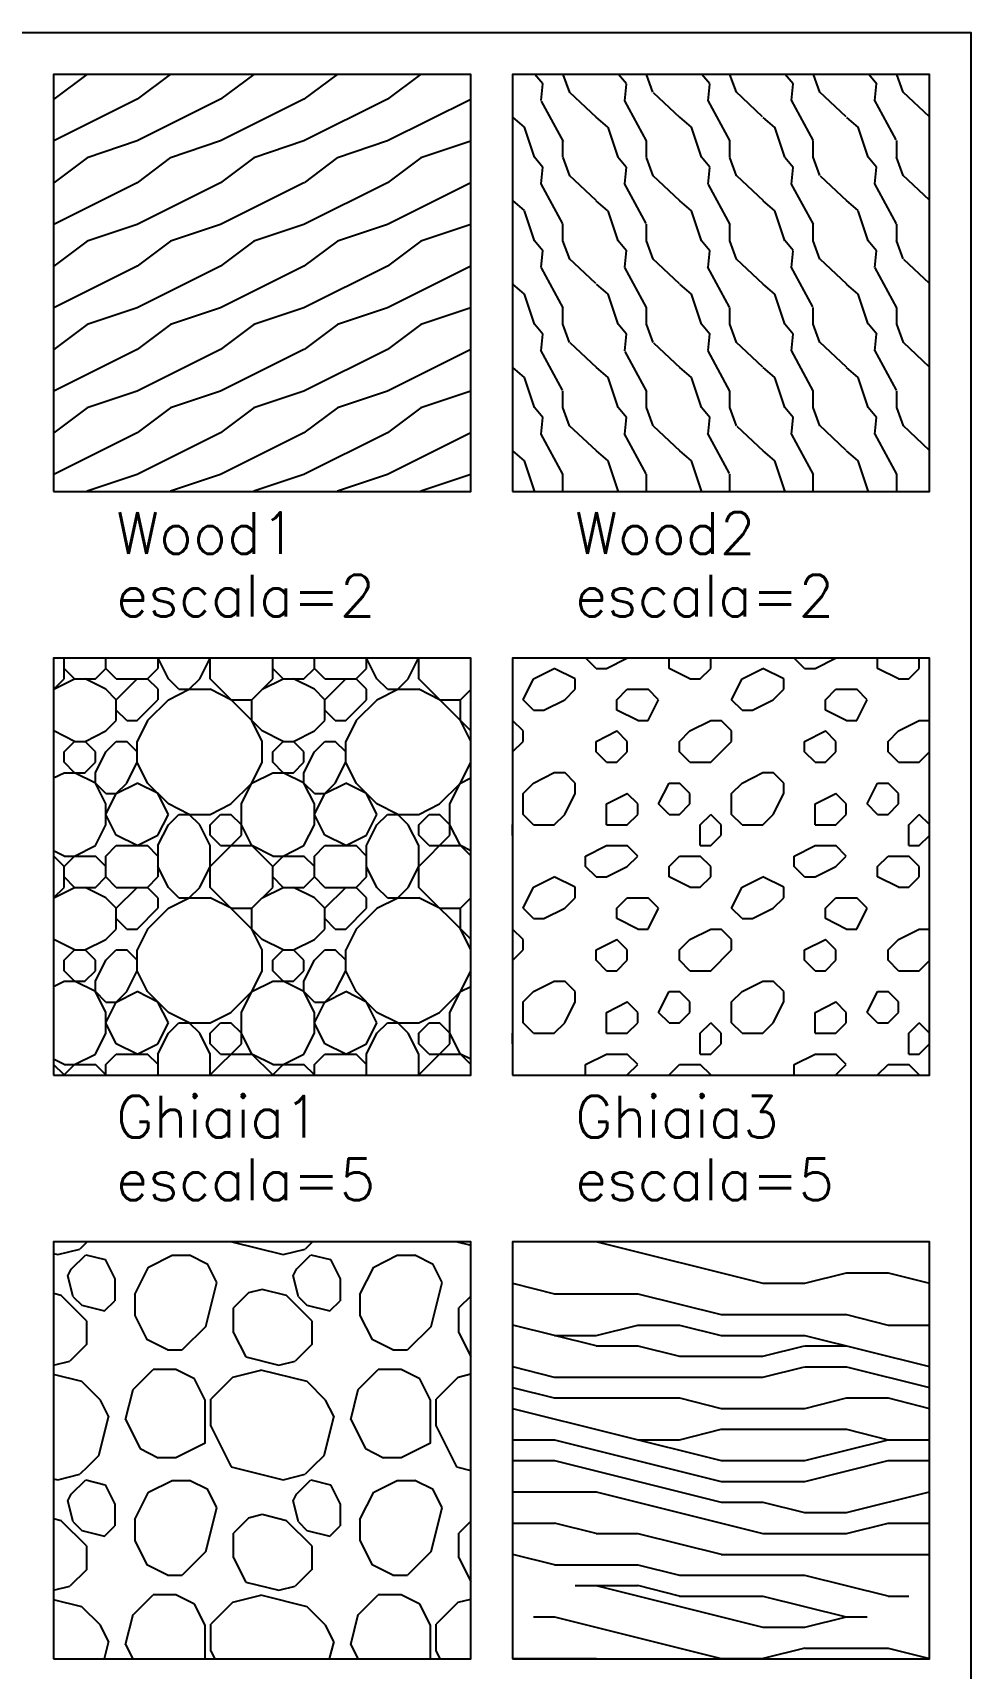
# Model space of a CAD drawing. Header units: inches. Extents: x -1 to 462, y -162 to 137.
# Drawn here: x 318.5 to 341, y -60.23 to -21 of the extents above; entities that cross this region are included whole.
import ezdxf

# ---------------------------------------------------------------- set-up
doc = ezdxf.new("R2010")
doc.units = ezdxf.units.IN
doc.header["$MEASUREMENT"] = 0
doc.layers.add('FORMATO', color=7, linetype='Continuous', plot=False)
for name, color, linetype in [('HATCH', 7, 'Continuous'), ('RECTANGLE', 7, 'Continuous'), ('TEXT', 5, 'Continuous')]:
    doc.layers.add(name, color=color, linetype=linetype)
doc.styles.add('nr', font='simplex.shx')

msp = doc.modelspace()

# ---------------------------------------------------------------- hatches: boundary and pattern name
at = {"layer": 'HATCH'}
h = msp.add_hatch(dxfattribs=at)
h.set_pattern_fill('WOOD1', color=256, scale=2, style=0, pattern_type=2)
h.set_pattern_definition([(216.87, (319.8, -30), (6, 4), [1, -9]), (206.565, (321, -30.6), (-2, -2), [2.23607, -2.23607]), (198.435, (321, -31.6), (-4, -1.999997), [1.26491, -5.05964])])
h.paths.add_polyline_path([(319, -32), (329, -32), (329, -22), (319, -22)])
h = msp.add_hatch(dxfattribs=at)
h.set_pattern_fill('WOOD2', color=256, scale=2, style=0, pattern_type=2)
h.set_pattern_definition([(108.435, (330.52, -32), (-1.999997, 4), [0.75895, -5.5656]), (139.3987, (330.28, -31.28), (-11.999998, 10.000001), [0.36878, -18.07031]), (136.8476, (332, -31.04), (-29.9999951, 28.0000057), [0.87727, -42.986156]), (109.9831, (331.36, -30.44), (-5.999999, 16.0000013), [0.46819, -22.94121]), (90, (331.2, -32), (-2, 2), [0.4, -1.6]), (118.4429, (331.2, -31.6), (13.99998768, -26.00000753), [1.09179, -53.49759]), (84.2894, (330.68, -30.64), (-2.0000026, -17.999999), [0.402, -19.69776]), (129.8056, (330.72, -30.24), (8.000005, -9.999996), [0.31241, -15.30809])])
h.paths.add_polyline_path([(330, -32), (340, -32), (340, -22), (330, -22)])
h = msp.add_hatch(dxfattribs=at)
h.set_pattern_fill('GHIAIA1', color=256, scale=5, style=0, pattern_type=2)
h.set_pattern_definition([(0, (-480.5, -158), (0, 5), [0.25, -0.75, 0.25, -3.75]), (0, (-479.25, -157.5), (0, 5), [0.25, -4.75]), (0, (-481.75, -157), (0, 5), [0.5, -4.5]), (0, (-483, -156.75), (0, 5), [0.75, -4.25]), (0, (-480.5, -156.5), (0, 5), [0.5, -0.5, 0.75, -3.25]), (0, (-480.75, -155.75), (0, 5), [0.75, -4.25]), (0, (-482, -155.5), (0, 5), [0.75, -1.75, 0.75, -1.75]), (0, (-483, -154.75), (0, 5), [0.75, -0.25, 0.25, -3.75]), (0, (-479.75, -154.25), (0, 5), [0.25, -4.75]), (0, (-480.75, -153.75), (0, 5), [0.5, -4.5]), (90, (-484, -153.5), (-5, 3e-16), [0.5, -4.5]), (90, (-483.5, -157), (-5, 3e-16), [0.25, -0.5, 0.75, -3.5]), (90, (-482.25, -156.5), (-5, 3e-16), [1, -0.25, 0.25, -3.5]), (90, (-481.5, -155.25), (-5, 3e-16), [0.75, -4.25]), (90, (-481.25, -157.5), (-5, 3e-16), [0.5, -4.5]), (90, (-481, -153.5), (-5, 3e-16), [0.5, -4.5]), (90, (-480.75, -156.5), (-5, 3e-16), [0.5, -2.5, 0.25, -1.75]), (90, (-480, -154), (-5, 3e-16), [0.25, -0.25, 0.25, -4.25]), (90, (-479.75, -156.25), (-5, 3e-16), [0.5, -0.75, 0.5, -3.25]), (90, (-479.5, -157.5), (-5, 3e-16), [0.5, -4.5]), (45, (-483.75, -157.5), (6e-16, 5), [0.707105, -1.414214, 1.06066, -3.88909]), (45, (-484, -157.5), (6e-16, 5), [0.707107, -6.36396]), (45, (-481.25, -157), (6e-16, 5), [0.707107, -6.36396]), (45, (-481.75, -154.5), (6e-16, 5), [0.707107, -6.36396]), (45, (-479.5, -157), (6e-16, 5), [0.707107, -6.36396]), (45, (-483.75, -156.5), (6e-16, 5), [0.353553, -6.717514]), (45, (-483.25, -155), (6e-16, 5), [0.353553, -6.717514]), (45, (-482.75, -156.75), (6e-16, 5), [0.353553, -6.717514]), (45, (-482.25, -155), (6e-16, 5), [0.353553, -6.717514]), (45, (-480.75, -156), (6e-16, 5), [0.353553, -6.717514]), (45, (-480.75, -153.25), (6e-16, 5), [0.353553, -6.717514]), (45, (-480.25, -153.75), (6e-16, 5), [0.353553, -6.717514]), (45, (-480, -156.5), (6e-16, 5), [0.353553, -6.717514]), (45, (-479.75, -157.75), (6e-16, 5), [0.353553, -6.717514]), (45, (-479.75, -155.75), (6e-16, 5), [0.353553, -6.717514]), (45, (-479.75, -153.25), (6e-16, 5), [0.353553, -6.717514]), (45, (-479.5, -154.25), (6e-16, 5), [0.353553, -6.717514]), (135, (-480.5, -153.75), (-5, 6e-16), [0.353553, -6.717514]), (135, (-480, -153.25), (-5, 6e-16), [0.353553, -6.717514]), (135, (-479.75, -154.25), (-5, 6e-16), [0.353553, -6.717514]), (135, (-479, -153.25), (-5, 6e-16), [0.353553, -6.717514]), (135, (-481.5, -155), (-5, 6e-16), [0.353553, -6.717514]), (135, (-482, -155.5), (-5, 6e-16), [0.353553, -6.717514]), (135, (-483.5, -156.75), (-5, 6e-16), [0.353553, -6.717514]), (135, (-483, -156.75), (-5, 6e-16), [0.353553, -6.717514]), (135, (-482.5, -155), (-5, 6e-16), [0.353553, -6.717514]), (135, (-483.5, -155.75), (-5, 6e-16), [0.353553, -6.717514]), (135, (-480.5, -156.5), (-5, 6e-16), [0.353553, -6.717514]), (135, (-479.75, -156), (-5, 6e-16), [0.353553, -6.717514]), (135, (-479.5, -157), (-5, 6e-16), [0.353553, -6.717514]), (135, (-479.5, -156.5), (-5, 6e-16), [0.353553, -6.717514]), (135, (-479.25, -157.5), (-5, 6e-16), [0.353553, -6.717514]), (135, (-483.25, -154.5), (-5, 6e-16), [0.707107, -6.36396]), (135, (-480.75, -156), (-5, 6e-16), [0.707107, -6.36396]), (135, (-481, -157.75), (-5, 6e-16), [1.767767, -5.3033]), (26.56505, (-484, -155.5), (5, 2e-09), [0.559, -10.62134]), (26.56505, (-483.25, -157), (5, 2e-09), [0.559, -10.62134]), (26.56505, (-482.25, -154.75), (5, 2e-09), [0.559, -10.62134]), (26.56505, (-480.25, -158), (5, 2e-09), [0.559, -10.62134]), (26.56505, (-481, -156.75), (5, 2e-09), [0.559, -10.62134]), (26.56505, (-480.5, -155.75), (5, 2e-09), [0.559, -10.62134]), (26.56505, (-481.25, -154), (5, 2e-09), [0.559, -10.62134]), (26.56505, (-479.5, -154.25), (5, 2e-09), [0.559, -10.62134]), (63.43495, (-483.5, -155.5), (2e-09, 5), [0.559, -10.62134]), (63.43495, (-483.5, -155.25), (2e-09, 5), [0.559, -10.62134]), (63.43495, (-481.5, -154.5), (2e-09, 5), [1.118, -10.06234]), (63.43495, (-479.75, -154.75), (2e-09, 5), [0.559, -10.62134]), (63.43495, (-480, -155.5), (2e-09, 5), [0.559, -10.62134]), (63.43495, (-482.5, -156.5), (2e-09, 5), [0.559, -10.62134]), (63.43495, (-480, -153.75), (2e-09, 5), [0.559, -10.62134]), (63.43495, (-479.25, -154), (2e-09, 5), [0.559, -10.62134]), (116.56505, (-483.75, -154), (-2e-09, 5), [0.559, -10.62134]), (116.56505, (-481, -158), (-2e-09, 5), [0.559, -10.62134]), (116.56505, (-483.25, -154.75), (-2e-09, 5), [0.559, -10.62134]), (116.56505, (-479.5, -155.25), (-2e-09, 5), [0.559, -10.62134]), (116.56505, (-481.25, -155.5), (-2e-09, 5), [0.559, -10.62134]), (116.56505, (-479.75, -154.5), (-2e-09, 5), [0.559, -10.62134]), (116.56505, (-482.25, -155.5), (-2e-09, 5), [0.559, -10.62134]), (116.56505, (-483.25, -156.5), (-2e-09, 5), [0.559, -10.62134]), (153.43495, (-483.5, -154.25), (-5, 2e-09), [0.559, -10.62134]), (153.43495, (-481.75, -157), (-5, 2e-09), [0.559, -10.62134]), (153.43495, (-482.75, -154.75), (-5, 2e-09), [0.559, -10.62134]), (153.43495, (-479.75, -156.75), (-5, 2e-09), [0.559, -10.62134]), (153.43495, (-480.5, -158), (-5, 2e-09), [0.559, -10.62134]), (153.43495, (-480, -154), (-5, 2e-09), [0.559, -10.62134]), (153.43495, (-480.75, -155.75), (-5, 2e-09), [0.559, -10.62134]), (153.43495, (-483.5, -154.25), (-5, 2e-09), [0.559, -10.62134]), (153.43495, (-479, -155.5), (-5, 2e-09), [0.559, -10.62134]), (243.43495, (-483.75, -157.5), (-2e-09, -5), [0.559, -10.62134])])
h.paths.add_polyline_path([(319, -46), (329, -46), (329, -36), (319, -36)])
h = msp.add_hatch(dxfattribs=at)
h.set_pattern_fill('GHIAIA3', color=256, scale=5, style=0, pattern_type=2)
h.set_pattern_definition([(0, (-482, -157.5), (5, 5), [0.25, -1.5, 0.25, -3]), (0, (-479.5, -157.25), (5, 5), [0.25, -4.75]), (0, (-482.25, -156.75), (5, 5), [0.5, -4.5]), (0, (-480.75, -156.5), (5, 5), [0.25, -4.75]), (0, (-483, -156.25), (5, 5), [0.25, -4.75]), (0, (-481, -155.75), (5, 5), [0.5, -4.5]), (0, (-482.75, -155.5), (5, 5), [0.5, -1.75, 0.25, -2.5]), (0, (-482.75, -155), (5, 5), [0.5, -2.75, 0.5, -1.25]), (0, (-481.25, -154.75), (5, 5), [0.25, -4.75]), (0, (-481.25, -154), (5, 5), [0.25, -4.75]), (0, (-484, -153.75), (5, 5), [0.25, -4.75]), (0, (-482.75, -153.5), (5, 5), [0.25, -1.75, 0.5, -2.5]), (90, (-483.5, -156.75), (-5, 5), [0.25, -2.25, 0.25, -2.25]), (90, (-483.25, -156), (-5, 5), [0.25, -4.75]), (90, (-483, -153.25), (-5, 5), [0.25, -4.75]), (90, (-482.75, -155), (-5, 5), [0.5, -4.5]), (90, (-482.5, -157.25), (-5, 5), [0.25, -4.75]), (90, (-482.25, -153.25), (-5, 5), [0.25, -4.75]), (90, (-482, -154.75), (-5, 5), [0.25, -4.75]), (90, (-481.25, -156.25), (-5, 5), [0.25, -4.75]), (90, (-481, -153.25), (-5, 5), [0.25, -4.75]), (90, (-480.75, -154.5), (-5, 5), [0.25, -4.75]), (90, (-480.5, -155.5), (-5, 5), [0.5, -4.5]), (90, (-480.25, -156.25), (-5, 5), [0.25, -4.75]), (90, (-480, -155.25), (-5, 5), [0.25, -4.75]), (90, (-479.75, -158), (-5, 5), [0.25, -3, 0.5, -1.25]), (45, (-484, -155), (3e-16, 5), [0.3535, -1.76775, 0.3535, -2.47485, 0.3535, -1.767968]), (45, (-482.5, -157), (3e-16, 5), [0.3535, -2.47485, 0.3535, -0.707, 0.3535, -2.828718]), (45, (-483.75, -157), (6e-16, 5), [0.353553, -4.596195, 0.707105, -1.414215]), (45, (-482.25, -156), (6e-16, 5), [0.353553, -1.414214, 0.353553, -4.949748]), (45, (-482.25, -155), (6e-16, 5), [0.353553, -6.717514]), (45, (-481.25, -156), (6e-16, 5), [0.353553, -6.717514]), (45, (-480.25, -155.5), (6e-16, 5), [0.353553, -6.717514]), (45, (-481, -158), (6e-16, 5), [0.353553, -6.717514]), (135, (-482.25, -158), (-5, 6e-16), [0.353553, -6.717514]), (135, (-479.75, -157.75), (-5, 6e-16), [0.353553, -4.949747, 0.353553, -1.414214]), (135, (-481.25, -154.75), (-5, 6e-16), [0.353553, -6.717514]), (135, (-482.75, -153.5), (-5, 6e-16), [0.353553, -6.717514]), (135, (-479.5, -157.25), (-5, 6e-16), [0.353553, -6.717514]), (135, (-481.5, -157), (-5, 6e-16), [0.353553, -6.717514]), (135, (-482, -154.5), (-5, 6e-16), [0.353553, -6.717514]), (135, (-479.5, -155), (-5, 6e-16), [0.353553, -6.717514]), (135, (-480.25, -156), (-5, 6e-16), [0.353553, -6.717514]), (135, (-482, -155.75), (-5, 6e-16), [0.353553, -6.717514]), (135, (-483, -156.25), (-5, 6e-16), [0.35355, -3.535534, 0.35355, -2.828434]), (135, (-480, -155), (-5, 6e-16), [0.353553, -0.707107, 0.353553, -5.656855]), (26.56505, (-480.75, -157.75), (5, 2e-09), [0.559, -2.795, 0.559, -7.26734]), (26.56505, (-479.5, -156.5), (5, 2e-09), [0.559, -5.031, 0.559, -5.03134]), (26.56505, (-479.25, -157.25), (5, 2e-09), [0.559017, -10.621323]), (26.56505, (-483.25, -155.75), (5, 2e-09), [0.559017, -10.621323]), (26.56505, (-482.75, -154.5), (5, 2e-09), [0.559017, -10.621323]), (26.56505, (-483, -158), (5, 2e-09), [0.559017, -10.621323]), (63.43495, (-481.5, -154.5), (3e-10, 5), [0.559017, -10.621323]), (63.43495, (-481.75, -157.5), (3e-10, 5), [0.559017, -10.621323]), (63.43495, (-479.75, -157), (3e-10, 5), [0.559017, -10.621323]), (63.43495, (-483.75, -154.75), (3e-10, 5), [0.559017, -10.621323]), (153.43495, (-480.75, -156.5), (-5, 3e-10), [0.559017, -10.621323]), (153.43495, (-482, -157.5), (-5, 3e-10), [0.559017, -10.621323]), (153.43495, (-483.5, -156.5), (-5, 3e-10), [0.559017, -10.621323])])
h.paths.add_polyline_path([(330, -46), (340, -46), (340, -36), (330, -36)])
h = msp.add_hatch(dxfattribs=at)
h.set_pattern_fill('VESPAIO1', color=256, scale=0.5, style=0, pattern_type=2)
h.set_pattern_definition([(116.56505, (-481.6894, -153.579), (-2e-08, 5.4), [0.487555, -11.587212]), (153.43495, (-482.8698, -155.1957), (-5.4, 2e-08), [0.558153, -11.516614]), (63.43495, (-483.6582, -153.865), (2e-08, 5.4), [0.734282, -11.340485]), (75.96376, (-481.952, -154.6295), (-2e-08, 5.4), [1.082783, -21.181987]), (296.56505, (-478.9687, -153.0286), (-2e-08, 5.4), [0.518068, -11.5567]), (345.96376, (-479.4341, -152.9123), (-5.4, -2e-08), [0.47979, -21.78498]), (63.43495, (-479.8586, -153.4163), (2e-08, 5.4), [0.17804, -11.896727]), (345.96376, (-479.5292, -154.1241), (-5.4, -2e-08), [0.56207, -21.7027]), (194.03624, (-480.601, -153.7448), (5.4, -2e-08), [0.336252, -21.928518]), (165.96376, (-480.0209, -153.8899), (-5.4, -2e-08), [0.597944, -21.666826]), (14.03624, (-480.2034, -155.5592), (5.4, -2e-08), [0.403685, -21.861085]), (270, (-479.4153, -154.4955), (5.4, -5.4), [0.569275, -4.830725]), (296.56505, (-481.2874, -154.7812), (-2e-08, 5.4), [0.647866, -11.4269]), (345.96376, (-480.9977, -155.3606), (-5.4, -2e-08), [0.818738, -21.446033]), (14.03624, (-480.1037, -152.91), (5.4, -2e-08), [0.549127, -21.715644]), (345.96376, (-481.3435, -152.6), (-5.4, -2e-08), [1.27802, -20.98675]), (296.56505, (-481.8334, -157.0202), (-2e-08, 5.4), [1.095443, -10.979324]), (14.03624, (-481.3058, -155.8455), (5.4, -2e-08), [0.69141, -21.57336]), (165.96376, (-479.5241, -155.9555), (-5.4, -2e-08), [1.145092, -21.11968]), (255.96376, (-478.889, -156.7837), (-2e-08, 5.4), [0.977385, -21.287385]), (180, (-482.6734, -157.779), (-5.4, -5.4), [0.41957, -4.98043]), (206.56505, (-481.9713, -157.4276), (5.4, 2e-08), [0.78507, -11.2897]), (333.43495, (-483.529, -157.5607), (-5.4, 2e-08), [0.48753, -11.587237]), (296.56505, (-483.8782, -156.8624), (-2e-08, 5.4), [0.78068, -11.294087]), (153.43495, (-482.2246, -155.889), (-5.4, 2e-08), [0.500398, -11.57437]), (116.56505, (-481.9713, -156.3956), (-2e-08, 5.4), [0.566443, -11.508324]), (180, (-482.672, -155.665), (-5.4, -5.4), [0.547683, -4.852317]), (90, (-481.971, -157.4276), (-5.4, 5.4), [1.032014, -4.367986]), (90, (-481.8334, -157.02), (-5.4, 5.4), [0.647063, -4.752937]), (135, (-479.082, -156.3977), (4e-16, 5.4), [0.625234, -7.01152]), (225, (-481.3058, -155.8455), (4e-16, 5.4), [0.74618, -6.890574]), (225, (-479.126, -157.732), (4e-16, 5.4), [0.37915, -7.257602]), (116.56505, (-478.889, -156.7837), (-2e-08, 5.4), [0.431607, -11.64316]), (270, (-478.737, -153.492), (5.4, -5.4), [0.52154, -4.87846]), (45, (-478.984, -154.2604), (4e-16, 5.4), [0.349133, -7.28762]), (45, (-479.779, -153.257), (4e-16, 5.4), [0.487616, -7.149137]), (315, (-479.7324, -153.921), (1e-15, 5.4), [0.28748, -7.349275]), (104.03624, (-479.7324, -153.9208), (2e-08, 5.4), [0.52004, -21.74473]), (45, (-483.6986, -156.144), (4e-16, 5.4), [0.677056, -6.959697]), (75.96376, (-483.8782, -156.8624), (-2e-08, 5.4), [0.740604, -21.524167]), (270, (-483.658, -153.865), (5.4, -5.4), [0.502743, -4.897257]), (26.56505, (-483.3298, -153.2082), (5.4, 2e-08), [0.6336, -11.441167]), (0, (-482.763, -152.925), (5.4, 5.4), [0.41957, -4.98043]), (153.43495, (-481.9075, -153.143), (-5.4, 2e-08), [0.48753, -11.587237]), (296.56505, (-483.6582, -154.3677), (-2e-08, 5.4), [0.64666, -11.42811]), (0, (-482.87, -155.196), (5.4, 5.4), [0.35143, -5.04857]), (225, (-481.952, -154.6295), (4e-16, 5.4), [0.800864, -6.83589]), (90, (-481.2874, -154.781), (-5.4, 5.4), [0.594575, -4.805425]), (135, (-479.4153, -154.4955), (4e-16, 5.4), [0.856533, -6.78022]), (225, (-480.9272, -153.8264), (4e-16, 5.4), [0.509396, -7.127357]), (225, (-479.4153, -155.0648), (4e-16, 5.4), [0.56074, -7.076014]), (225, (-479.394, -152.6), (4e-16, 5.4), [0.25001, -7.386744])])
h.paths.add_polyline_path([(319, -60), (329, -60), (329, -50), (319, -50)])
h = msp.add_hatch(dxfattribs=at)
h.set_pattern_fill('LEGNO1', color=256, scale=10, style=0, pattern_type=2)
h.set_pattern_definition([(0, (330, -60), (0, 10), [2, -3, 1, -4]), (0, (337, -59.75), (0, 10), [2, -8]), (0, (336, -59.25), (0, 10), [1, -9]), (0, (330.5, -59), (0, 10), [0.5, -7, 0.5, -2]), (0, (334, -58.5), (0, 10), [2, -3, 0.5, -4.5]), (0, (331.5, -58.25), (0, 10), [1.5, -8.5]), (0, (334, -58), (0, 10), [3, -7]), (0, (331, -57.75), (0, 10), [2, -8]), (0, (335, -57.5), (0, 10), [5, -5]), (0, (332, -57), (0, 10), [1, -3, 2, -4]), (0, (339, -56.75), (0, 10), [2, -8]), (0, (337, -56.5), (0, 10), [1, -9]), (0, (335, -56.25), (0, 10), [1, -9]), (0, (330, -56), (0, 10), [2, -8]), (0, (335, -55.75), (0, 10), [2, -8]), (0, (335, -55.25), (0, 10), [2, -2, 2, -4]), (0, (333, -54.75), (0, 10), [1, -5, 2, -2]), (0, (335, -54.5), (0, 10), [3, -7]), (0, (335, -54), (0, 10), [2, -8]), (0, (331, -53.75), (0, 10), [3, -4, 1, -2]), (0, (331, -53.25), (0, 10), [5, -5]), (0, (337, -53), (0, 10), [1, -9]), (0, (334, -52.75), (0, 10), [2, -8]), (0, (332, -52.5), (0, 10), [1, -4, 1, -4]), (0, (331, -52.25), (0, 10), [1, -3, 2, -4]), (0, (333, -52), (0, 10), [1, -5, 1, -3]), (0, (335, -51.75), (0, 10), [3, -7]), (0, (331, -51.25), (0, 10), [2, -8]), (0, (336, -51), (0, 10), [1, -9]), (0, (338, -50.75), (0, 10), [1, -9]), (14.036, (337, -59.25), (10, -4e-10), [1.03, -40.201]), (14.036, (338, -57), (10, -4e-10), [1.03, -40.201]), (14.036, (337, -51), (10, -4e-10), [1.03, -40.201]), (14.036, (334, -54.75), (10, -4e-10), [1.03, -40.201]), (14.036, (336, -53.25), (10, -4e-10), [1.03, -40.201]), (14.036, (337, -54), (10, -4e-10), [1.03, -40.201]), (14.036, (332, -52.25), (10, -4e-10), [1.03, -40.201]), (14.036, (336, -52.75), (10, -4e-10), [1.03, -40.201]), (14.036, (338, -56.5), (10, -4e-10), [2.06, -39.171]), (14.036, (337, -55.75), (10, -4e-10), [2.06, -39.171]), (14.036, (337, -55.25), (10, -4e-10), [2.06, -39.171]), (165.964, (334, -58.5), (-10, -4e-10), [1.03, -2.06, 1.03, -37.1111]), (165.964, (332, -57), (-10, -4e-10), [1.03, -40.201]), (165.964, (332, -52.5), (-10, -4e-10), [2.06, -39.171]), (194.036, (337, -59.75), (-10, 4e-10), [1.03, -40.201]), (345.964, (339, -59.75), (10, 4e-10), [1.03, -40.201]), (345.964, (336, -56.25), (10, 4e-10), [1.03, -40.201]), (345.964, (338, -54.5), (10, 4e-10), [1.03, -40.201]), (345.964, (334, -53.75), (10, 4e-10), [1.03, -40.201]), (345.964, (333, -52.5), (10, 4e-10), [1.03, -40.201]), (345.964, (334, -52), (10, 4e-10), [1.03, -40.201]), (345.964, (334, -53.75), (10, 4e-10), [1.03, -40.201]), (345.964, (337, -52.25), (10, 4e-10), [4.12, -37.111]), (345.964, (331, -59), (10, 4e-10), [4.12, -37.111]), (345.964, (332, -58.25), (10, 4e-10), [4.12, -37.111]), (345.964, (333, -57.75), (10, 4e-10), [1.03, -2.06, 2.06, -36.0811]), (345.964, (333, -57), (10, 4e-10), [2.06, -2.06, 2.06, -35.0511]), (345.964, (332, -56), (10, 4e-10), [4.12, -37.111]), (345.964, (331, -55.25), (10, 4e-10), [4.12, -37.111]), (345.964, (331, -54.75), (10, 4e-10), [4.12, -37.111]), (345.964, (338, -51.75), (10, 4e-10), [1.03, -40.201]), (345.964, (339, -50.75), (10, 2e-06), [2.06, -39.171]), (345.964, (333, -51.25), (10, 2e-06), [2.06, -39.171]), (345.964, (332, -60), (10, 2e-07), [4.12, -37.111]), (345.964, (338, -53), (10, 2e-07), [3.09, -38.141]), (345.964, (339, -53.75), (10, 2e-07), [6.18, -35.051])])
h.paths.add_polyline_path([(330, -60), (340, -60), (340, -50), (330, -50)])

# ---------------------------------------------------------------- linework, layer by layer
at = {"layer": 'FORMATO'}
msp.add_lwpolyline([(241, -162), (341, -162), (341, -21), (241, -21)], close=True, dxfattribs=at)
at = {"layer": 'RECTANGLE'}
for points in [[(319, -32), (329, -32), (329, -22), (319, -22)], [(330, -32), (340, -32), (340, -22), (330, -22)], [(319, -46), (329, -46), (329, -36), (319, -36)], [(330, -46), (340, -46), (340, -36), (330, -36)], [(319, -60), (329, -60), (329, -50), (319, -50)], [(330, -60), (340, -60), (340, -50), (330, -50)]]:
    msp.add_lwpolyline(points, close=True, dxfattribs=at)

# ---------------------------------------------------------------- texts
at = {"layer": 'TEXT', "style": 'nr'}
for s, p in [('Wood1', (320.5, -33.5)), ('Wood2', (331.5, -33.5)), ('escala=2', (320.5, -35)), ('escala=2', (331.5, -35)), ('Ghiaia1', (320.5, -47.5)), ('Ghiaia3', (331.5, -47.5)), ('escala=5', (320.5, -49)), ('escala=5', (331.5, -49))]:
    msp.add_text(s, height=1, dxfattribs=at).set_placement(p)

doc.saveas('drawing.dxf')
